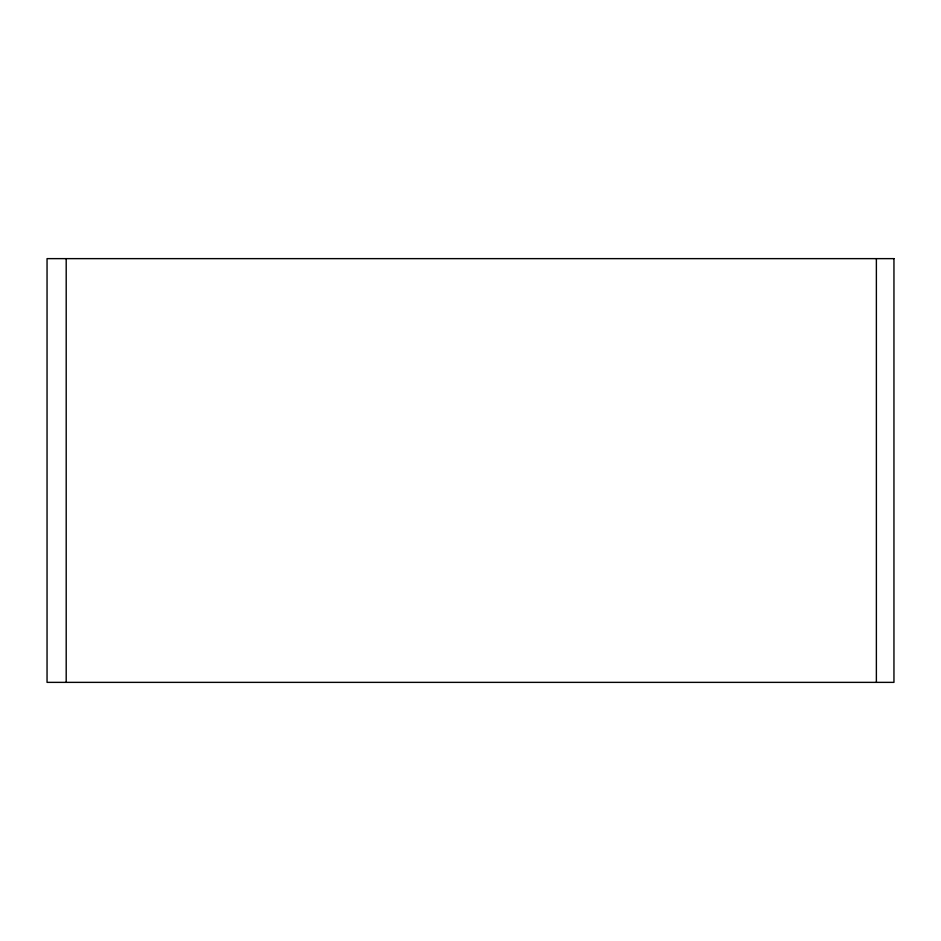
<?xml version="1.0" encoding="UTF-8"?>
<svg xmlns="http://www.w3.org/2000/svg" width="941" height="941" viewBox="0 0 941 941"><rect width="100%" height="100%" fill="white"/><g stroke="black" fill="none" stroke-linecap="round" stroke-linejoin="round"><path stroke-width="1.41" d="M876.377 258.634L876.377 682.366M66.199 258.634L66.199 682.366M893.95 258.634L47.05 258.634L47.05 682.366L893.95 682.366L893.95 258.634"/></g></svg>
